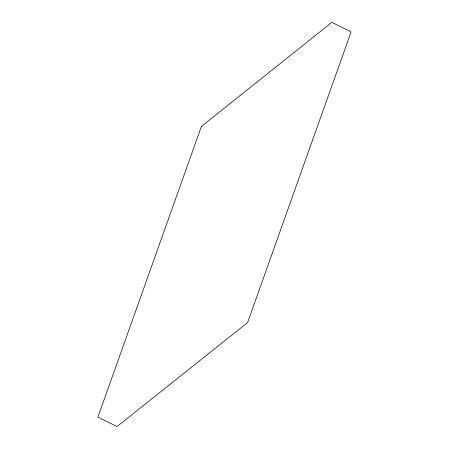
<?xml version="1.0" encoding="UTF-8"?>
<svg xmlns="http://www.w3.org/2000/svg" width="449" height="449" viewBox="0 0 449 449"><rect width="100%" height="100%" fill="white"/><g stroke="black" fill="none" stroke-linecap="round" stroke-linejoin="round"><path stroke-width="0.67" d="M201.405 126.433L97.994 416.846L98.208 417.317L117.037 426.55L247.595 322.567L351.006 32.154L350.792 31.683L331.963 22.45L331.525 22.607L201.405 126.433"/></g></svg>
